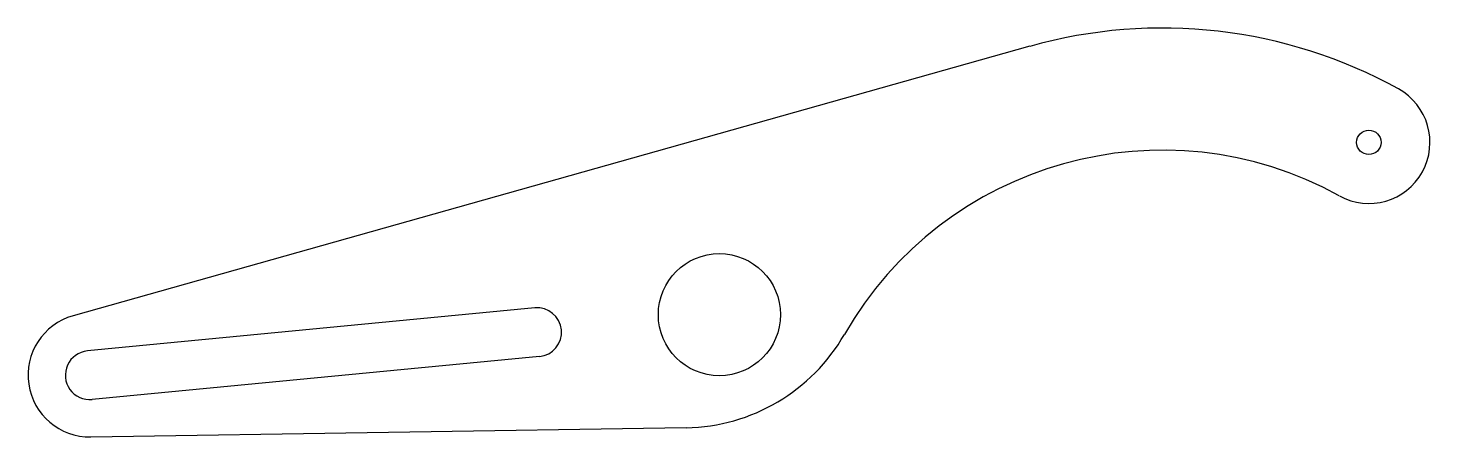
# Model space of a CAD drawing. Header units: millimetres. Extents: x -232 to 55, y 16 to 100.
import ezdxf

# ---------------------------------------------------------------- set-up
doc = ezdxf.new("R2010")
doc.units = ezdxf.units.MM

msp = doc.modelspace()

# ---------------------------------------------------------------- linework, layer by layer
at = {"color": 7, "linetype": 'Continuous', "lineweight": 25}
for p, q in [((-27.12, 96.28), (-223, 41.1)), ((-128.47, 42.72), (-220.05, 33.91)), ((-127.51, 32.76), (-219.09, 23.95)), ((-219.37, 16.29), (-97.46, 18.19))]:
    msp.add_line(p, q, dxfattribs=at)
for centre, radius in [((42.3, 76.61), 2.5), ((-90.67, 41.33), 12.5)]:
    msp.add_circle(centre, radius, dxfattribs=at)
for centre, radius, start, end in [((0, 0), 100.02, 61.0973, 105.7318), ((42.3, 76.61), 12.51, 241.0973, 61.0973), ((0, 0), 75, 61.0973, 150.177), ((-219.57, 28.93), 12.64, 105.7318, 270.8937), ((-127.99, 37.74), 5, 275.4945, 95.4945), ((-98.06, 56.21), 38.03, 270.8937, 330.177), ((-219.57, 28.93), 5, 95.4945, 275.4945)]:
    msp.add_arc(centre, radius, start, end, dxfattribs=at)

doc.saveas('drawing.dxf')
